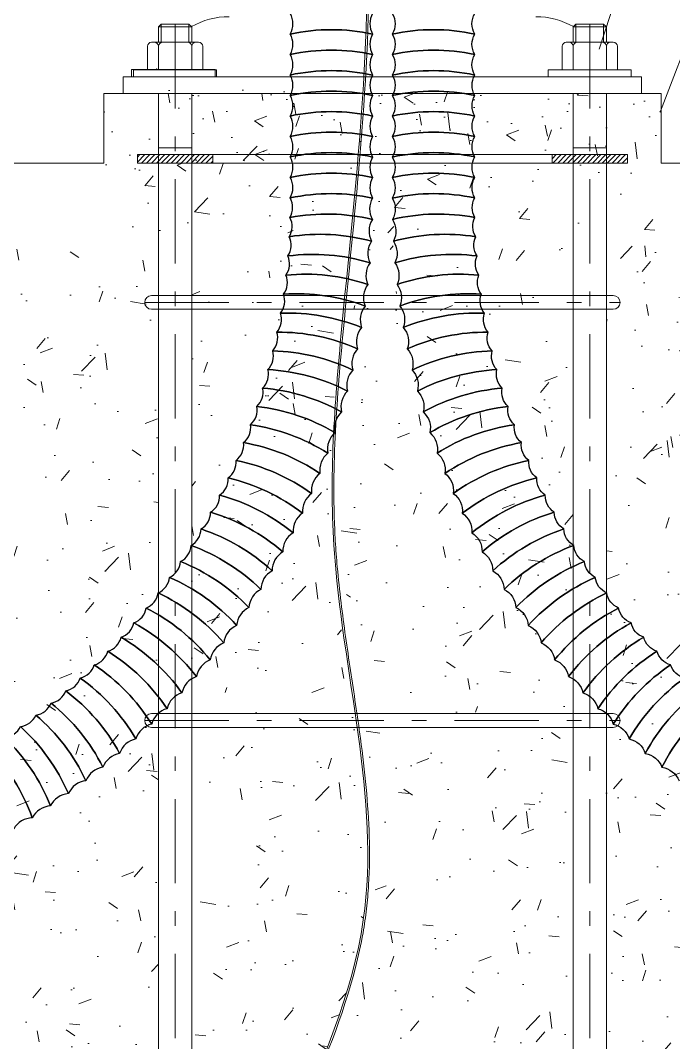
# Model space of a CAD drawing. Header units: inches. Extents: x 245672 to 1592568, y 1207716 to 2415717.
# Drawn here: x 612672.33 to 612676.8, y 1207744.6 to 1207751.59 of the extents above; entities that cross this region are included whole.
import ezdxf

# ---------------------------------------------------------------- set-up
doc = ezdxf.new("R2010")
doc.units = ezdxf.units.IN
doc.header["$MEASUREMENT"] = 0
doc.linetypes.add('DUONGTAM', pattern=[10.5, 6, -2, 0.5, -2])
doc.layers.add('A', color=7, linetype='Continuous', lineweight=18)
doc.layers.add('KHUNG 1', color=7, linetype='Continuous', lineweight=15)
doc.layers.add('Ac2d_SSO', color=102, linetype='Continuous')
pattern_1 = [(45, (8680.241775475442, 795.679136171937), (-1.412798818480635, 1.412798818480636), [])]

# ---------------------------------------------------------------- blocks, each defined once
blk = doc.blocks.new('CT MONG TRU')
at = {"lineweight": 5}
h = blk.add_hatch(dxfattribs=at)
h.set_pattern_fill('AR-CONC', color=8, scale=10.00000000000002, style=0)
h.set_pattern_definition([(49.99999999999999, (-2355.308148913085, -10572.00360766053), (71.72601826007535, -6.275213498259513), [7.500000000000018, -82.5000000000001]), (355, (-2355.308148913085, -10572.00360766053), (-13.87513336130002, 75.21921337000128), [6.000000000000026, -66.00000000000034]), (100.4513999999999, (-2349.33098089695, -10572.5265416801), (57.85093817140224, 68.94395420609537), [6.374018999999976, -70.11421119999949]), (46.18419999999999, (-2355.308148913085, -10552.00360766053), (106.7241048625644, -16.55190143290184), [11.25, -123.7500000000003]), (96.63559999999993, (-2346.414474412799, -10553.38293837011), (93.46627055487032, 97.41178709004419), [9.561028799999939, -105.1712999999996]), (351.1842000000001, (-2355.308148913085, -10552.00360766053), (93.46619451336275, 97.41186009253249), [9.000000000000002, -99.00000000000011]), (21, (-2345.308148913085, -10557.00360767543), (59.69070521184631, -40.2618890665339), [7.500000000000018, -82.5000000000001]), (326, (-2345.308148913085, -10557.00360767543), (24.33153319215819, 72.51500450468532), [6.000000000000004, -66.00000000000001]), (71.45140000000002, (-2340.33392560482, -10560.35876826942), (84.02226285814903, 32.25304967099525), [6.374019000000002, -70.11421120000004]), (37.50000000000001, (-2355.308148913085, -10572.00360766053), (1.215985531729067, 33.28938538313116), [0, -65.2, 0, -67, 0, -66.25000000000006]), (7.499999999999999, (-2355.308148913085, -10572.00360766053), (26.30695374421487, 39.44117118823608), [0, -38.20000000000005, 0, -63.70000000000015, 0, -25.25]), (327.5, (-2377.608148910105, -10572.00360766053), (53.38224361724095, -2.255487173437982), [0, -25.00000000000003, 0, -78.00000000000013, 0, -103.5000000000001]), (317.5, (-2387.608148917556, -10572.00360766053), (58.31861693423868, 10.01049823323179), [0, -32.50000000000015, 0, -51.80000000000021, 0, -73.50000000000037])])
h.paths.add_polyline_path([(-61.01894994825125, 1201.569216132164), (-147.7871481180191, 1201.569216132164), (-158.9007416442037, 1201.569216132164), (-158.9007416442037, 1161.844030722976), (-61.01894994825125, 1161.844030722976)])
h.paths.add_polyline_path([(-37.37290552258492, 1201.569216132164), (-61.01894994825125, 1201.569216132164), (-61.01894994825125, 1161.844030722976), (-37.39204464107752, 1161.844030722976)])
h.paths.add_polyline_path([(-13.72706255316734, 1201.569216132164), (-37.37290552258492, 1201.569216132164), (-37.39204464107752, 1161.844030722976), (-13.72706255316734, 1161.844030722976)])
h.paths.add_polyline_path([(21.18586402386427, 1201.569216132164), (-2.460079699754715, 1201.569216132164), (-2.460079699754715, 1161.844030722976), (21.18586402386427, 1161.844030722976)])
h.paths.add_polyline_path([(44.83180772513151, 1201.569216132164), (21.18586402386427, 1201.569216132164), (21.18586402386427, 1161.844030722976), (44.83180772513151, 1161.844030722976)])
h.paths.add_polyline_path([(158.9007416665554, 1201.569216132164), (44.83180772513151, 1201.569216132164), (44.83180772513151, 1161.844030722976), (158.9007416665554, 1161.844030722976)])
h.paths.add_polyline_path([(-2.460079699754715, 1201.569216132164), (-13.72706255316734, 1201.569216132164), (-13.72706255316734, 1161.844030722976), (-2.460079699754715, 1161.844030722976)])
h = blk.add_hatch(dxfattribs=at)
h.set_pattern_fill('AR-CONC', scale=10.13957882426721, style=0)
h.set_pattern_definition([(49.99999999999999, (-2362.425016701221, -10734.50455389917), (72.72716158988648, -6.3628021904708), [7.60468411820043, -83.65152530020454]), (355, (-2362.425016701221, -10734.50455389917), (-14.06880084141211, 76.26911430645022), [6.083747294560355, -66.92122024016396]), (100.4513999999996, (-2356.364420115948, -10735.03478693962), (58.65841476467428, 69.90626581293733), [6.462986807787674, -71.0928571163717]), (46.18419999999999, (-2362.425016701221, -10714.22539626062), (108.2137473703333, -16.78293092704094), [11.40702617730062, -125.4772879503071]), (96.63559999999993, (-2353.407205343246, -10715.62397949398), (94.77086177013945, 98.77144936122392), [9.694480515868818, -106.6392686400647]), (351.1842000000001, (-2362.425016701221, -10714.22539626062), (94.7707846672534, 98.7715233826724), [9.125620941840497, -100.3818303602454]), (21, (-2352.285437874496, -10719.29518567026), (60.52386105716126, -40.82385978040231), [7.60468411820043, -83.65152530020454]), (326, (-2352.285437874496, -10719.29518567026), (24.67114987171621, 73.52716041173494), [6.083747294560333, -66.92122024016363]), (71.45140000000002, (-2347.241784952581, -10722.69717717171), (85.19503572435016, 32.7032339462062), [6.462986807787693, -71.09285711637195]), (37.50000000000001, (-2362.425016701221, -10734.50455389917), (1.232958114813536, 33.75403471036672), [0, -66.11005393422228, 0, -67.93517812259043, 0, -67.17470971077029]), (7.499999999999999, (-2362.425016701221, -10734.50455389917), (26.67414311158183, 39.99168641845369), [0, -38.7331911087008, 0, -64.58911711058218, 0, -25.60243653127473]), (327.5, (-2385.036277480423, -10734.50455389917), (54.12734669732499, -2.286968998219807), [0, -25.34894706066807, 0, -79.08871482928431, 0, -104.9446408311658]), (317.5, (-2395.175856307149, -10734.50455389917), (59.13262133269588, 10.15022359060413), [0, -32.9536311788686, 0, -52.52301830970439, 0, -74.52590435836446])])
h.paths.add_polyline_path([(-36.11239884793758, 1203.402415111661), (-124.0916973352432, 1203.402415111661), (-135.3604130744934, 1203.402415111661), (-135.3604130744934, 1163.122750237584), (-36.11239884793758, 1163.122750237584)])
h.paths.add_polyline_path([(-12.13630571216345, 1203.402415111661), (-36.11239884793758, 1203.402415111661), (-36.11239884793758, 1163.122750237584), (-12.15571197122335, 1163.122750237584)])
h.paths.add_polyline_path([(11.8395831361413, 1203.402415111661), (-12.13630571216345, 1203.402415111661), (-12.15571197122335, 1163.122750237584), (11.8395831361413, 1163.122750237584)])
h.paths.add_polyline_path([(47.2398202419281, 1203.402415111661), (23.26382924616337, 1203.402415111661), (23.26382924616337, 1163.122750237584), (47.2398202419281, 1163.122750237584)])
h.paths.add_polyline_path([(71.215811252594, 1203.402415111661), (47.2398202419281, 1203.402415111661), (47.2398202419281, 1163.122750237584), (71.215811252594, 1163.122750237584)])
h.paths.add_polyline_path([(23.26382924616337, 1203.402415111661), (11.8395831361413, 1203.402415111661), (11.8395831361413, 1163.122750237584), (23.26382924616337, 1163.122750237584)])
h.paths.add_polyline_path([(158.9007416665554, 1163.122750237584), (158.9007416665554, 1201.569216132164), (71.215811252594, 1201.569216132164), (71.215811252594, 1163.122750237584)])
h = blk.add_hatch()
h.set_pattern_fill('ANSI31', scale=15.98399400000004, style=0)
h.set_pattern_definition(pattern_1)
h.paths.add_polyline_path([(-127.6880959644914, 1161.844030722976), (-127.6880959644914, 1166.63922894001), (-139.6760914623737, 1166.63922894001), (-139.6760914623737, 1161.844030722976)])
h.paths.add_polyline_path([(-118.2297184839845, 1161.844030722976), (-118.2297184839845, 1166.63922894001), (-127.6880959644914, 1166.63922894001), (-127.6880959644914, 1161.844030722976)])
h.paths.add_polyline_path([(-118.2297184839845, 1166.63922894001), (-118.2297184839845, 1161.844030722976), (-108.7713410258293, 1161.844030722976), (-108.7713410258293, 1166.63922894001)])
h.paths.add_polyline_path([(-108.7713410258293, 1166.63922894001), (-108.7713410258293, 1161.844030722976), (-96.78334551304579, 1161.844030722976), (-96.78334551304579, 1166.63922894001)])
h = blk.add_hatch()
h.set_pattern_fill('ANSI31', scale=15.98399400000004, style=0)
h.set_pattern_definition(pattern_1)
h.paths.add_polyline_path([(96.78334552049637, 1166.63922894001), (96.78334552049637, 1161.844030722976), (108.7713410109282, 1161.844030722976), (108.7713410109282, 1166.63922894001)])
h.paths.add_polyline_path([(108.7713410109282, 1166.63922894001), (108.7713410109282, 1161.844030722976), (118.2297184914351, 1161.844030722976), (118.2297184914351, 1166.63922894001)])
h.paths.add_polyline_path([(118.2297184914351, 1166.63922894001), (118.2297184914351, 1161.844030722976), (127.6880959719419, 1161.844030722976), (127.6880959719419, 1166.63922894001)])
h.paths.add_polyline_path([(139.6760914772749, 1161.844030722976), (139.6760914772749, 1166.63922894001), (127.6880959719419, 1166.63922894001), (127.6880959719419, 1161.844030722976)])
at = {"lineweight": 5, "ltscale": 0.15}
h = blk.add_hatch(dxfattribs=at)
h.set_pattern_fill('AR-CONC', scale=9.931296353159883, style=0)
h.set_pattern_definition([(49.99999999999999, (-2139502.385967389, -328397.1228756458), (71.23323435729661, -6.232100493056429), [7.448472264869921, -81.93319491356903]), (355, (-2139502.385967389, -328397.1228756458), (-13.77980613506858, 74.70242994290473), [5.958777811895949, -65.5465559308555]), (100.4513999999996, (-2139496.4498647, -328397.6422168911), (57.45348112885237, 68.47028409794169), [6.330227164967176, -69.632500999524]), (46.18419999999999, (-2139502.385967389, -328377.2602829486), (105.9908713415838, -16.43818383384395), [11.17270839730486, -122.8997923703537]), (96.63559999999993, (-2139493.553395674, -328378.6301371455), (92.8241231905038, 96.74253258821416), [9.495341045389571, -104.4487348147076]), (351.1842000000001, (-2139502.385967389, -328377.2602829486), (92.82404767142908, 96.74260508914873), [8.938166717843885, -98.3198338962828]), (21, (-2139492.454671048, -328382.2259311229), (59.28060829879502, -39.9852752057796), [7.448472264869921, -81.93319491356903]), (326, (-2139492.454671048, -328382.2259311229), (24.16436668580689, 72.01679997867528), [5.958777811895926, -65.54655593085522]), (71.45140000000002, (-2139487.514622465, -328385.5580405444), (83.44499927073755, 32.03145945758394), [6.330227164967176, -69.6325009995241]), (37.50000000000001, (-2139502.385967389, -328397.1228756458), (1.207631267675605, 33.06067516544243), [0, -64.75205222260261, 0, -66.5396855661714, 0, -65.79483833968442]), (7.499999999999999, (-2139502.385967389, -328397.1228756458), (26.12621537826669, 39.1701959586083), [0, -37.93755206907079, 0, -63.26235776962855, 0, -25.0765232917287]), (327.5, (-2139524.532758266, -328397.1228756458), (53.01548813593966, -2.23999115401635), [0, -24.82824088289969, 0, -77.46411155464706, 0, -102.7889172552048]), (317.5, (-2139534.464054614, -328397.1228756458), (57.91794676803322, 9.9417224597008), [0, -32.27671314776972, 0, -51.44411510936835, 0, -72.9950281957254])])
h.paths.add_polyline_path([(158.9007416665554, 1161.844030722976), (-158.9007416442037, 1161.844030722976), (-158.9007416442037, 1122.118845313787), (158.9007416665554, 1122.118845313787)])
at = {"linetype": 'Continuous', "lineweight": 5}
h = blk.add_hatch(dxfattribs=at)
h.set_pattern_fill('AR-CONC,_O', color=8, scale=0.3940990616333282, angle=-1.27e-14)
h.set_pattern_definition([(49.99999999999996, (-18305.71639937162, 1198.369925156236), (71.7988070953037, -6.281578654175084), [7.507587124114903, -82.58345836526394]), (355, (-18305.71639937162, 1198.369925156236), (-13.88916464631705, 75.29524367868106), [6.00606969929195, -66.0667666922115]), (100.4509999999996, (-18299.73318739235, 1197.846463084221), (57.90990202060843, 69.01332234631352), [6.380463807843599, -70.18510188627951]), (46.18419999999995, (-18305.71639937162, 1218.390157476068), (106.831995644051, -16.56884198716847), [11.26138068617235, -123.8751875478962]), (96.63559999999949, (-18296.81374096125, 1217.009431421757), (93.56078603092274, 97.51017940037305), [9.570695711765149, -105.2776528294171]), (351.1840000000001, (-18305.71639937162, 1218.390157476068), (93.56093237870161, 97.51000677337724), [9.009104548937886, -99.10015003831674]), (20.99999999999995, (-18295.70628318191, 1213.38509939611), (59.75128187277452, -40.3027448849019), [7.50758712411492, -82.58345836526402]), (326, (-18295.70628318191, 1213.38509939611), (24.35612137884409, 72.5883046129573), [6.006069699291921, -66.0667666922112]), (71.45139999999995, (-18290.72703858465, 1210.026547789574), (84.10723874958394, 32.28572135221892), [6.380463807843633, -70.18510188627998]), (37.49999999999998, (-18305.71639937162, 1198.369925156236), (1.217215642815892, 33.32306147627927), [0, -65.26595739897249, 0, -67.06777830876008, 0, -66.31701959634856]), (7.499999999999932, (-18305.71639937162, 1198.369925156236), (26.33356629396722, 39.48107052970838), [0, -38.23864375215866, 0, -63.76443997414945, 0, -25.27554331785356]), (327.5, (-18328.03895839304, 1198.369925156236), (53.43612632156857, -2.25769263185019), [0, -25.02529041371636, 0, -78.07890609079504, 0, -103.6047023127856]), (317.4999999999999, (-18338.0490745604, 1198.369925156236), (58.37757138474285, 10.02055625686478), [0, -32.53287753783126, 0, -51.85240173722033, 0, -73.57435381632607])])
h.paths.add_polyline_path([(-127.6880959644914, 1088.541605249047), (-131.6290865838528, 1088.541605249047, -1.000000825906526), (-131.6290865838528, 1096.423586472869), (-127.6880959644914, 1096.423586472869), (-127.6880959644914, 1114.552143320441), (-236.4594369679689, 1114.552143320441), (-236.4594369679689, 294.8260951191187), (-165.5216058790684, 294.8260951191187), (-165.5216058790684, 313.7428500801325), (-137.1464734449983, 313.7428500801325, 0.414213562373123), (-127.6880959644914, 323.2012275606394), (-127.6880959644914, 379.1632943153381), (-131.6290865838528, 379.1632943153381, -1), (-131.6290865838528, 387.0452755540609), (-127.6880959644914, 387.0452755540609), (-127.6880959644914, 615.6227313131094), (-131.6290865838528, 615.6227313131094, -1.000000825906526), (-131.6290865838528, 623.5047125220299), (-127.6880959644914, 623.5047125220299), (-127.6880959644914, 852.0821682810783), (-131.6290865838528, 852.0821682810783, -1.000000825906526), (-131.6290865838528, 859.9641495049), (-127.6880959644914, 859.9641495049)])
edge = h.paths.add_edge_path()
edge.add_spline(control_points=[(-19.4513978511095, 1096.423586472869), (-18.58307502418756, 1102.461074262857), (-17.69263436645269, 1108.504854813218), (-16.79817713797092, 1114.552143320441)], knot_values=[82.32454940907334, 82.32454940907334, 82.32454940907334, 82.32454940907334, 84.6024894954641, 84.6024894954641, 84.6024894954641, 84.6024894954641], degree=3, periodic=0)
edge.add_line((-16.79817713797092, 1114.552143320441), (-108.7713410065626, 1114.552143320441))
edge.add_line((-108.7713410258293, 1114.552143320441), (-108.7713410258293, 1096.423586485992))
edge.add_line((-108.7713410258293, 1096.423586472869), (-19.45139786071374, 1096.423586472869))
edge = h.paths.add_edge_path()
edge.add_spline(control_points=[(-11.22041890025139, 1114.552143320441), (-12.11586678028107, 1108.499692082405), (-13.00737216323614, 1102.455890744925), (-13.87682240456343, 1096.423586472869)], knot_values=[82.4235550418777, 82.4235550418777, 82.4235550418777, 82.4235550418777, 84.70391286946223, 84.70391286946223, 84.70391286946223, 84.70391286946223], degree=3, periodic=0)
edge.add_line((-13.87682240456343, 1096.423586472869), (108.7713410197177, 1096.423586472869))
edge.add_line((108.7713410109282, 1096.423586472869), (108.7713410109282, 1114.552143307318))
edge.add_line((108.7713410109282, 1114.552143320441), (-11.22041888316747, 1114.552143320441))
edge = h.paths.add_edge_path()
edge.add_line((108.7713410109282, 1088.541605249047), (-14.99977619390148, 1088.541605249047))
edge.add_spline(control_points=[(-14.99977619200945, 1088.541605249047), (-15.81044188886881, 1082.776686027646), (-16.59365708380938, 1077.023441687226), (-20.38457971066236, 1047.617850586772), (-22.6652000695467, 1024.19242221117), (-24.09604644030333, 989.1227089464664), (-24.2421116232872, 977.4449125379324), (-23.73640203475952, 954.0649757236242), (-23.06966435164213, 942.3742860406637), (-20.65091572701931, 916.4751629829407), (-18.76500111818314, 902.2395919412374), (-15.34293293952942, 878.6412988603115), (-13.91318738460541, 869.3072220236063), (-12.51208402216434, 859.9641495049)], knot_values=[52.30144931786084, 52.30144931786084, 52.30144931786084, 52.30144931786084, 54.48455246113113, 54.48455246113113, 63.487133585918, 63.487133585918, 67.98842414831144, 67.98842414831144, 72.48971471070487, 72.48971471070487, 77.9012907011634, 77.9012907011634, 81.42950585847946, 81.42950585847946, 81.42950585847946, 81.42950585847946], degree=3, periodic=0)
edge.add_line((-12.51208402216434, 859.9641495049), (108.7713410212018, 859.9641495049))
edge.add_line((108.7713410109282, 859.9641495049), (108.7713410109282, 1088.541605252113))
edge = h.paths.add_edge_path()
edge.add_line((-20.57147535681725, 1088.541605249047), (-108.7713410020224, 1088.541605249047))
edge.add_line((-108.7713410258293, 1088.541605249047), (-108.7713410258293, 859.9641495018351))
edge.add_line((-108.7713410258293, 859.9641495049), (-18.09185464426986, 859.9641495049))
edge.add_spline(control_points=[(-18.09185461699963, 859.9641495049), (-22.10236436873674, 886.6783671081066), (-33.06818334758282, 955.9727835655212), (-28.30075540393591, 1031.30072684586), (-21.617885440588, 1081.078075692058), (-20.57147535681725, 1088.541605249047)], knot_values=[52.40460813171924, 52.40460813171924, 52.40460813171924, 52.40460813171924, 62.50412394350065, 78.5139923290543, 81.33278171510537, 81.33278171510537, 81.33278171510537, 81.33278171510537], degree=3, periodic=0)
edge = h.paths.add_edge_path()
edge.add_line((-16.91723902523518, 852.0821682810783), (-108.771341000509, 852.0821682810783))
edge.add_line((-108.7713410258293, 852.0821682810783), (-108.7713410258293, 623.5047125338662))
edge.add_line((-108.7713410258293, 623.5047125220299), (-45.4668572794179, 623.5047125220299))
edge.add_spline(control_points=[(-45.46685724705458, 623.5047125220299), (-30.69409367442131, 658.0986092239618), (-1.284347325563431, 731.65340693295), (-10.73078161478043, 810.1754933595657), (-16.91723902523518, 852.0821682810783)], knot_values=[21.49467846649953, 21.49467846649953, 21.49467846649953, 21.49467846649953, 35.55567855554222, 51.4109634958385, 51.4109634958385, 51.4109634958385, 51.4109634958385], degree=3, periodic=0)
edge = h.paths.add_edge_path()
edge.add_spline(control_points=[(-11.33955681324005, 852.0821682810783), (-9.892772532999516, 842.257523342967), (-8.511119209229946, 832.4265682846308), (-4.856427319347858, 802.2898009866476), (-3.206144355237484, 782.0049985051155), (-3.666526950895786, 751.7916388958693), (-4.310090504586697, 741.7562668323517), (-6.8705083578825, 721.7955656051636), (-8.815990887582302, 711.9026013612747), (-13.99644834548235, 691.2623158544302), (-17.34461863338947, 680.5237199515104), (-26.58263345062733, 654.2757925093174), (-32.92799808084965, 638.8559413999319), (-39.4648914411664, 623.5047125220299)], knot_values=[21.78789284123105, 21.78789284123105, 21.78789284123105, 21.78789284123105, 25.49632252941146, 25.49632252941146, 33.16446823826972, 33.16446823826972, 36.99854109269885, 36.99854109269885, 40.83261394712797, 40.83261394712797, 45.08627008805878, 45.08627008805878, 51.30953023813171, 51.30953023813171, 51.30953023813171, 51.30953023813171], degree=3, periodic=0)
edge.add_line((-39.4648914411664, 623.5047125220299), (108.7713410092402, 623.5047125220299))
edge.add_line((108.7713410109282, 623.5047125220299), (108.7713410109282, 852.0821682692422))
edge.add_line((108.7713410109282, 852.0821682810783), (-11.3395568319832, 852.0821682810783))
edge = h.paths.add_edge_path()
edge.add_line((-108.7713410258293, 615.6227313131094), (-108.7713410258293, 466.6705687371867))
edge.add_line((-108.7713410258293, 466.6705687195063), (-105.5766911185928, 466.6705687195063))
edge.add_line((-105.5766911059618, 466.6705687195063), (-105.5766911059618, 469.0163106608161))
edge.add_line((-105.5766911059618, 469.0163106620312), (-91.49436981699549, 469.0163106620312))
edge.add_spline(control_points=[(-92.96552113443613, 460.7590827941895), (-92.63342399895191, 467.5505106449127), (-90.00787480920553, 521.2433184534311), (-67.71902564167976, 571.7111874222755), (-48.84544519335032, 615.6227313131094)], knot_values=[0, 0, 0, 0, 2.583731400876506, 20.42689645168787, 20.42689645168787, 20.42689645168787, 20.42689645168787], degree=3, periodic=0)
edge.add_line((-48.84544519335032, 615.6227313131094), (-108.7713410021388, 615.6227313131094))
edge = h.paths.add_edge_path()
edge.add_spline(control_points=[(-42.83707118779421, 615.6227313131094), (-47.57718347758055, 604.5836951881647), (-52.35741735994816, 593.5711167007685), (-64.62287295609713, 563.9923722296953), (-71.72790660709143, 545.4094805270433), (-79.7847475707531, 517.2642380148172), (-82.03763122856617, 507.8376436233521), (-84.56063206493855, 493.5984288454056), (-85.25897011905909, 488.8354074954987), (-86.33626540750265, 479.2696661800146), (-86.69774717092514, 474.4528198540211), (-87.1527693644166, 466.6458378732204), (-87.29718456417322, 463.7106063067913), (-87.44154081493616, 460.7590827941895)], knot_values=[0.0341787688791016, 0.0341787688791016, 0.0341787688791016, 0.0341787688791016, 4.515293789385733, 4.515293789385733, 12.05704516847842, 12.05704516847842, 15.82792085802476, 15.82792085802476, 17.71335870279793, 17.71335870279793, 19.5987965475711, 19.5987965475711, 20.72205009115662, 20.72205009115662, 20.72205009115662, 20.72205009115662], degree=3, periodic=0)
edge.add_line((-87.44154081493616, 460.7590827941895), (-83.50714366210742, 460.7590827941895))
edge.add_arc((-83.50714363902807, 456.8180921673775), 3.940990616333291, -90, 90, ccw=False)
edge.add_line((-83.50714363902807, 452.8771015703678), (-87.44813425507162, 452.8771015703678))
edge.add_line((-87.44813425838947, 452.8771015703678), (-87.44813425838947, 439.0305048995087))
edge.add_line((-87.44813425838947, 439.030504912138), (-92.96552112069912, 439.030504912138))
edge.add_line((-92.96552113443613, 439.030504912138), (-92.96552113443613, 387.0452755675906))
edge.add_line((-92.96552113443613, 387.0452755540609), (108.7713410075814, 387.0452755540609))
edge.add_line((108.7713410109282, 387.0452755540609), (108.7713410109282, 615.622731301273))
edge.add_line((108.7713410109282, 615.6227313131094), (-42.83707117618198, 615.6227313131094))
h.paths.add_polyline_path([(-92.96552113443613, 379.1632943153381), (-92.96552113443613, 294.8260951191187), (137.14647346735, 294.8260951191187, -0.4142135623730951), (108.7713410109282, 323.2012275606394), (108.7713410109282, 379.1632943153381)])
h.paths.add_polyline_path([(127.6880959719419, 323.2012275606394, 0.4142135623730397), (137.14647346735, 313.7428500801325), (165.5216059014201, 313.7428500801325), (165.5216059014201, 294.8260951191187), (236.4594369754195, 294.8260951191187), (236.4594369754195, 1114.552143320441), (127.6880959719419, 1114.552143320441)])
at = {"color": 251}
for p, q in [((220.1748117208481, 1524.880285635591), (123.628248475492, 1226.672257125378)), ((231.3199649974704, 1381.589705303311), (158.5957884341478, 1191.406622171402))]:
    blk.add_line(p, q, dxfattribs=at)
at = {"color": 7, "linetype": 'Continuous', "lineweight": 5}
for p, q in [((110.3477372601628, 1230.732546702027), (110.3477372601628, 1240.979122281075)), ((110.3477372601628, 1230.732546702027), (110.3477372601628, 1239.402726054192)), ((126.111699745059, 1230.732546702027), (126.111699745059, 1240.979122281075))]:
    blk.add_line(p, q, dxfattribs=at)
at = {"color": 7, "linetype": 'DUONGTAM', "lineweight": 5, "ltscale": 8}
for p, q in [((118.2297184914351, 1240.979122281075), (118.2297184914351, 323.2012275606394)), ((-135.5700771957636, 1082.393659904599), (135.5700772032142, 1082.393659904599)), ((-135.5700771957636, 844.0425474345684), (135.5700772032142, 844.0425474345684))]:
    blk.add_line(p, q, dxfattribs=at)
at = {"color": 7}
for p, q in [((-147.7871481180191, 1211.027593612671), (-98.91886445879936, 1211.027593612671)), ((-13.72706255316734, 1201.569216132164), (-2.460079699754715, 1201.569216132164)), ((-96.78334551304579, 1166.63922894001), (-96.78334551304579, 1161.844030722976)), ((96.78334552049637, 1166.63922894001), (96.78334552049637, 1161.844030722976))]:
    blk.add_line(p, q, dxfattribs=at)
at = {"color": 7, "linetype": 'Continuous', "ltscale": 16}
for p, q in [((-148.9694452732801, 1201.569216132164), (-131.9088918343186, 1201.569216132164)), ((-147.7871481180191, 1201.569216132164), (-130.8619958534837, 1201.569216132164)), ((147.7871481254697, 1201.569216132164), (130.8619958609343, 1201.569216132164)), ((147.7871481254697, 1201.569216132164), (130.8619958609343, 1201.569216132164)), ((148.9694452807307, 1201.569216132164), (131.9088918343186, 1201.569216132164)), ((148.9694452807307, 1201.569216132164), (131.9088918343186, 1201.569216132164))]:
    blk.add_line(p, q, dxfattribs=at)
at = {"color": 7, "linetype": 'DUONGTAM', "lineweight": 5, "ltscale": 8}
blk.add_lwpolyline([(-118.2297184839845, 1240.979122281075), (-118.2297184839845, 323.2012275606394, -0.4142135623730951), (-137.1464734449983, 304.2844725996256), (-165.5216058790684, 304.2844725996256)], format="xyb", dxfattribs=at)
at = {"color": 7, "const_width": 0.2500000000000003}
blk.add_lwpolyline([(-158.9559464305639, 1191.031915977597, 1), (-158.2059464231133, 1191.031915977597, 1)], format="xyb", close=True, dxfattribs=at)
at = {"layer": 'A', "linetype": 'Continuous', "ltscale": 16}
for p, q in [((-127.6880959644914, 1239.402726054192), (-126.1116997376084, 1240.979122281075)), ((-127.6880959644914, 1239.402726054192), (-108.7713410258293, 1239.402726054192)), ((-127.6880959644914, 1230.732546702027), (-127.6880959644914, 1239.402726054192)), ((-126.1116997376084, 1240.979122281075), (-110.3477372527122, 1240.979122281075)), ((-126.1116997376084, 1230.732546702027), (-126.1116997376084, 1240.979122281075)), ((-110.3477372527122, 1240.979122281075), (-108.7713410258293, 1239.402726054192)), ((-110.3477372527122, 1230.732546702027), (-110.3477372527122, 1240.979122281075)), ((-110.3477372527122, 1230.732546702027), (-110.3477372527122, 1239.402726054192)), ((-108.7713410258293, 1230.732546702027), (-108.7713410258293, 1239.402726054192)), ((110.3477372601628, 1240.979122281075), (108.7713410109282, 1239.402726054192)), ((127.6880959719419, 1239.402726054192), (108.7713410109282, 1239.402726054192)), ((108.7713410109282, 1230.732546702027), (108.7713410109282, 1239.402726054192)), ((126.111699745059, 1240.979122281075), (110.3477372601628, 1240.979122281075)), ((127.6880959719419, 1239.402726054192), (126.111699745059, 1240.979122281075)), ((127.6880959719419, 1230.732546702027), (127.6880959719419, 1239.402726054192)), ((-131.6290865838528, 1230.732546702027), (-104.8303503766656, 1230.732546702027)), ((131.6290865913033, 1230.732546702027), (104.8303503990173, 1230.732546702027)), ((-133.9936809688807, 1214.968584239483), (-133.9936809688807, 1228.367952346802)), ((-127.6880959644914, 1214.968584239483), (-127.6880959644914, 1228.367952346802)), ((-108.7713410258293, 1214.968584239483), (-108.7713410258293, 1228.367952346802)), ((-102.4657560139894, 1214.968584239483), (-102.4657560139894, 1228.367952346802)), ((102.4657560288906, 1214.968584239483), (102.4657560288906, 1228.367952346802)), ((108.7713410109282, 1214.968584239483), (108.7713410109282, 1228.367952346802)), ((127.6880959719419, 1214.968584239483), (127.6880959719419, 1228.367952346802)), ((133.9936809539795, 1214.968584239483), (133.9936809539795, 1228.367952346802)), ((-143.0106674730778, 1211.103260621428), (-143.0106674730778, 1215.075779169798)), ((-143.0106674730778, 1215.075779169798), (-95.34044498205185, 1215.075779169798)), ((-141.8756622001529, 1214.968584239483), (-94.58377479016781, 1214.968584239483)), ((-141.8756622001529, 1211.027593612671), (-141.8756622001529, 1214.968584239483)), ((-95.34044498205185, 1211.103260621428), (-95.34044498205185, 1215.075779169798)), ((-94.58377479016781, 1211.027593612671), (-94.58377479016781, 1214.968584239483)), ((141.8756622076035, 1214.968584239483), (94.58377479016781, 1214.968584239483)), ((94.58377479016781, 1211.027593612671), (94.58377479016781, 1214.968584239483)), ((141.8756622076035, 1211.027593612671), (141.8756622076035, 1214.968584239483)), ((147.7871481254697, 1211.027593612671), (-147.7871481180191, 1211.027593612671)), ((-147.7871481180191, 1211.027593612671), (147.7871481254697, 1211.027593612671)), ((-147.7871481180191, 1211.027593612671), (-147.7871481180191, 1201.569216132164)), ((-147.7871481180191, 1201.569216132164), (-147.7871481180191, 1211.027593612671)), ((147.7871481254697, 1211.027593612671), (147.7871481254697, 1201.569216132164)), ((147.7871481254697, 1211.027593612671), (147.7871481254697, 1201.569216132164)), ((147.7871481254697, 1201.569216132164), (147.7871481254697, 1211.027593612671)), ((-158.9007416442037, 1201.569216132164), (158.9007416665554, 1201.569216132164)), ((-158.9007416442037, 1201.569216132164), (-158.9007416442037, 1161.844030722976)), ((-148.9694452732801, 1201.569216132164), (148.9694452807307, 1201.569216132164)), ((-147.7871481180191, 1201.569216132164), (147.7871481254697, 1201.569216132164)), ((147.7871481254697, 1201.569216132164), (-147.7871481180191, 1201.569216132164)), ((-127.6880959644914, 1201.569216132164), (-127.6880959644914, 323.2012275606394)), ((-108.7713410258293, 1201.569216132164), (-108.7713410258293, 323.2012275606394)), ((108.7713410109282, 1201.569216132164), (108.7713410109282, 323.2012275606394)), ((127.6880959719419, 1201.569216132164), (127.6880959719419, 323.2012275606394)), ((158.9007416665554, 1201.569216132164), (158.9007416665554, 1161.844030722976)), ((-139.6760914623737, 1166.63922894001), (139.6760914772749, 1166.63922894001)), ((-139.6760914623737, 1166.63922894001), (-139.6760914623737, 1161.844030722976)), ((-127.6880959644914, 1170.521142274141), (-108.7713410258293, 1170.521142274141)), ((108.7713410109282, 1170.521142274141), (127.6880959719419, 1170.521142274141)), ((139.6760914772749, 1166.63922894001), (139.6760914772749, 1161.844030722976)), ((-409.0067990720272, 1161.844030722976), (-158.9007416442037, 1161.844030722976)), ((-158.9007416442037, 1161.844030722976), (-236.4594369679689, 1161.844030722976)), ((-139.6760914623737, 1161.844030722976), (139.6760914772749, 1161.844030722976)), ((158.9007416665554, 1161.844030722976), (477.4476089775562, 1161.844030722976)), ((158.9007416665554, 1161.844030722976), (236.4594369754195, 1161.844030722976)), ((-131.6290865838528, 1086.334650531411), (131.6290865913033, 1086.334650531411)), ((-131.6290865838528, 1078.452669277787), (131.6290865913033, 1078.452669277787)), ((-131.6290865838528, 847.9835380315781), (131.6290865913033, 847.9835380315781)), ((-131.6290865838528, 840.1015568077564), (131.6290865913033, 840.1015568077564))]:
    blk.add_line(p, q, dxfattribs=at)
for centre, radius, start, end in [((-87.39540789276361, 1201.569216132164), 43.69770395389776, 90, 119.5550171925366), ((87.3954079002142, 1201.569216132164), 43.69770397868787, 60.44498280746345, 90), ((-131.6290865838528, 1228.367952346802), 2.364594369799972, 90, 180), ((-130.0526903197169, 1228.367952346802), 2.364594369799972, 0, 90), ((-125.3235016018152, 1228.367952346802), 2.364594369799972, 90, 180), ((-111.1359353587031, 1228.367952346802), 2.364594369799972, 0, 90), ((-106.4067466408014, 1228.367952346802), 2.364594369799972, 90, 180), ((-104.8303503766656, 1228.367952346802), 2.364594369799972, 0, 90), ((104.8303503990173, 1228.367952346802), 2.364594369799972, 90, 180), ((106.406746648252, 1228.367952346802), 2.364594369799972, 0, 90), ((111.1359353661537, 1228.367952346802), 2.364594369799972, 90, 180), ((125.3235016018152, 1228.367952346802), 2.364594369799972, 0, 90), ((130.0526903420687, 1228.367952346802), 2.364594369799972, 90, 180), ((131.6290865913033, 1228.367952346802), 2.364594369799972, 0, 90), ((-87.39540789276361, 1201.569216132164), 43.69770395389771, 160.9887346660147, 161.9955471091149), ((-86.70179355889559, 1201.569216132164), 43.35089677966612, 160.9887346660147, 161.9955471091149), ((-131.6290865838528, 1082.393659904599), 3.940990616333291, 90, 270), ((131.6290865913033, 1082.393659904599), 3.940990616333291, 270, 90), ((-131.6290865838528, 844.0425474345684), 3.940990616333291, 90, 270), ((131.6290865913033, 844.0425474345684), 3.940990616333291, 270, 90)]:
    blk.add_arc(centre, radius, start, end, dxfattribs=at)
for points, knots in [([(-92.89373357594013, 460.6930249631405), (-92.55940429121256, 467.5386932492256), (-87.95857627689838, 561.7444535493851), (26.12082466483116, 710.1278480738401), (-36.27846490591764, 915.4372263252735), (-20.00380017608404, 1113.400891259313), (1.200371831655502, 1285.389781728387), (-35.55901235342026, 1484.969427570701), (-49.80444580316544, 1591.538402765989), (-46.77423517405987, 1673.173100218177)], [0, 0, 0, 0, 20.52784179243823, 282.4911846176419, 496.5975825414791, 623.7965805516252, 879.2475700440851, 1010.922485984664, 1227.518498180047, 1227.518498180047, 1227.518498180047, 1227.518498180047]), ([(-91.89492400735617, 460.6442450582981), (-91.66001921147108, 465.4541152119637), (-91.42539917677641, 470.2563084810972), (-90.88127306848764, 477.8066207915545), (-90.64320893585682, 480.5705841183662), (-90.05623257905245, 486.0803515315056), (-89.71082343906164, 488.8271422982216), (-88.5284923017025, 497.0447144806385), (-87.54546351730824, 502.4927028864622), (-84.08928938955069, 518.7570186555386), (-81.10898633301258, 529.4937392622232), (-68.75056514889002, 567.6853493154049), (-56.70989803224802, 594.7054632902145), (-33.54400616139174, 648.7471563071012), (-22.41806511580944, 675.7693662643433), (-13.68864424526691, 709.8727461844683), (-12.24269796907902, 716.4509441703558), (-10.27974909543991, 727.5792403966188), (-9.616949394345284, 732.1105344891548), (-8.562985129654408, 741.2042215913534), (-8.167828723788261, 745.7665788680315), (-7.335460245609283, 759.4955800026655), (-7.251325748860836, 768.7041199207306), (-8.072732143104076, 796.4621262997389), (-10.05170349031687, 815.1440277099609), (-14.28451335430145, 846.7677320986986), (-16.25555574148893, 859.6640440374613), (-20.12031370401382, 885.4581481814384), (-22.01414375007153, 898.3559010773897), (-24.41594198346138, 918.038199082017), (-25.15625710785389, 924.8365816473961), (-26.20733681321144, 936.5639824420214), (-26.57956537604332, 941.4971427470446), (-27.15489350259304, 951.3518776446581), (-27.36093470454216, 956.274433106184), (-27.76025994867086, 971.0301875174046), (-27.73474068194628, 980.8514825254679), (-26.99166194349527, 1010.287590265274), (-25.60747155547142, 1029.874653995037), (-23.04857974499464, 1059.115740567446), (-22.1268600076437, 1068.759234249592), (-20.24750505387783, 1088.061694145203), (-19.2845119908452, 1097.719340547919), (-16.41167408972979, 1126.706692099571), (-14.51795383542776, 1146.050803869963), (-9.590610705316067, 1204.102314099669), (-7.310499601066113, 1242.829011648893), (-8.073699370026588, 1294.921436801553), (-8.615005224943161, 1308.354683279991), (-10.45837021619081, 1334.034952044487), (-11.70747518539429, 1346.283343657851), (-14.71227265149355, 1370.704785242677), (-16.4657084569335, 1382.878550499678), (-20.21116442978382, 1406.988382726908), (-22.20070232450962, 1418.925613597035), (-25.67956173419952, 1439.583380281925), (-27.16564706712961, 1448.340244993567), (-31.98278018087149, 1477.42336076498), (-35.12170703709126, 1497.522934630513), (-44.18243706971407, 1566.345679372549), (-47.89702223241329, 1615.966086626053), (-45.77492336183786, 1673.136006623507)], [0, 0, 0, 0, 14.42317242486591, 14.42317242486591, 22.79899764124936, 22.79899764124936, 31.17482285763282, 31.17482285763282, 47.92647329039972, 47.92647329039972, 81.42977415593354, 81.42977415593354, 167.9552618239561, 167.9552618239561, 254.4807494919787, 254.4807494919787, 275.0421498564049, 275.0421498564049, 289.0693210791543, 289.0693210791543, 303.0964923019039, 303.0964923019039, 331.1508347474029, 331.1508347474029, 387.2595196384009, 387.2595196384009, 425.6943568954847, 425.6943568954847, 464.0693855105476, 464.0693855105476, 484.3429676351738, 484.3429676351738, 499.0924857171945, 499.0924857171945, 513.8420037992151, 513.8420037992151, 543.3410399632567, 543.3410399632567, 602.3391122913395, 602.3391122913395, 631.3508202815703, 631.3508202815703, 660.3625282718014, 660.3625282718014, 718.3859442522636, 718.3859442522636, 834.4327762131877, 834.4327762131877, 874.7942621761911, 874.7942621761911, 911.6706495097072, 911.6706495097072, 948.5470368432236, 948.5470368432236, 985.0650716159844, 985.0650716159844, 1012.176122047035, 1012.176122047035, 1075.661677741032, 1075.661677741032, 1227.518498180047, 1227.518498180047, 1227.518498180047, 1227.518498180047])]:
    blk.add_open_spline(points, degree=3, knots=knots, dxfattribs=at)
at = {"layer": 'Ac2d_SSO', "color": 30}
for points in [[(-224.6545936688781, 828.4063737392426, -0.1058387384355106), (-199.6422393620014, 788.6146392524242, 0.2661571766808163), (-210.2231504693627, 782.1820350289345, 0.105838738436881)], [(-215.4473339617252, 834.3875027000904, -0.1058387384353981), (-189.2580985575914, 795.3602820932865, 0.2661571766784172), (-199.6422393620014, 788.6146392524242, 0.1058387384355106), (-224.6545936688781, 828.4063737392426, 0.2661546291826183)], [(-215.4473339617252, 834.3875027000904, 0.2661546291815305), (-206.4227528572083, 840.6408593952656, -0.1058387384352554), (-179.0799864828587, 802.4129490852356, 0.2661571766822821), (-189.2580985575914, 795.3602820932865, 0.1058387384353981), (-215.4473339617252, 834.3875027000904, 0.2661546291815305), (-206.4227528572083, 840.6408593952656, 0.266154629181753), (-197.5888965427876, 847.1608684659004, -0.1058387384377414), (-169.1169778853655, 809.7663522213697, 0.2661571766846944), (-179.0799864828587, 802.4129490852356, 0.1058387384352554), (-206.4227528572083, 840.6408593952656, 0.266154629181753), (-197.5888965427876, 847.1608684659004, 0.2661546291811724), (-188.9536413177848, 853.9417166262865, -0.1058387384362972), (-159.3779557272792, 817.4139351397753, 0.2661571766793998), (-169.1169778853655, 809.7663522213697, 0.1058387384377414), (-197.5888965427876, 847.1608684659004, 0.2661546291811724), (-188.9536413177848, 853.9417166262865, 0.2661546291814285), (-180.5246862992644, 860.9773581773043, -0.1058387384369974), (-149.8716032803059, 825.3488793671131, 0.2661571766799962), (-159.3779557272792, 817.4139351397753, 0.1058387384362972), (-188.9536413177848, 853.9417166262865, 0.2661546291814285), (-180.5246862992644, 860.9773581773043, 0.2661546291814128), (-172.3095466718078, 868.2615201324224, -0.1058387384354466), (-140.6063963249326, 833.5641102045774, 0.2661571766801339), (-149.8716032803059, 825.3488793671131, 0.1058387384369974), (-180.5246862992644, 860.9773581773043, 0.2661546291814128), (-172.3095466718078, 868.2615201324224, 0.2661546291819128), (-164.3155469894409, 875.7877080440521, -0.1058387384371819), (-131.5905956625938, 842.0523028969765, 0.2661571766800209), (-140.6063963249326, 833.5641102045774, 0.1058387384354466), (-172.3095466718078, 868.2615201324224, 0.2661546291819128), (-164.3155469894409, 875.7877080440521, 0.2661546291837394), (-156.549814671278, 883.5492115169764, -0.1058387384353837), (-122.8322397023439, 850.8058895021677, 0.2661571766808268), (-131.5905956625938, 842.0523028969765, 0.1058387384371819), (-164.3155469894409, 875.7877080440521, 0.2661546291837394), (-156.549814671278, 883.5492115169764, 0.2661546291835648), (-149.0192736238241, 891.5391105264425, -0.1058387384354989), (-114.3391373753548, 859.8170653432608, 0.2661571766831898), (-122.8322397023439, 850.8058895021677, 0.1058387384353837), (-156.549814671278, 883.5492115169764, 0.2661546291835648), (-149.0192736238241, 891.5391105264425, 0.2661546291818458), (-141.7306379824877, 899.7502812892199, -0.1058387384357763), (-106.1188610717654, 869.0777961313725, 0.2661571766823792), (-114.3391373753548, 859.8170653432608, 0.1058387384354989), (-149.0192736238241, 891.5391105264425, 0.2661546291818458), (-141.7306379824877, 899.7502812892199, 0.2661546291819732), (-134.6904062777758, 908.1754028052092, -0.1058387384358179), (-98.17873995751143, 878.5798250585794, 0.2661571766813802), (-106.1188610717654, 869.0777961313725, 0.1058387384357763), (-141.7306379824877, 899.7502812892199, 0.2661546291819732), (-134.6904062777758, 908.1754028052092, 0.2661546291801043), (-127.9048555120826, 916.8069632351398, -0.1058387384362937), (-90.52585335075855, 888.314680159092, 0.266157176682054), (-98.17873995751143, 878.5798250585794, 0.1058387384358179), (-134.6904062777758, 908.1754028052092, 0.2661546291801043), (-127.9048555120826, 916.8069632351398, 0.2661546291829543), (-121.3800356835127, 925.6372667849064, -0.1058387384373898), (-83.16702450811863, 898.2736819386482, 0.2661571766791941), (-90.52585335075855, 888.314680159092, 0.1058387384362937), (-127.9048555120826, 916.8069632351398, 0.2661546291829543), (-121.3800356835127, 925.6372667849064, 0.2661546291785697), (-115.1217642277479, 934.6584403961897, -0.1058387384357098), (-76.10881458222866, 908.4479509145021, 0.2661571766802408), (-83.16702450811863, 898.2736819386482, 0.1058387384373898), (-121.3800356835127, 925.6372667849064, 0.2661546291785697), (-115.1217642277479, 934.6584403961897, 0.26615462918229), (-109.1356210410595, 943.862440854311, -0.1058387384372053), (-69.35751657187939, 918.8284158706665, 0.2661571766819439), (-76.10881458222866, 908.4479509145021, 0.1058387384357098), (-115.1217642277479, 934.6584403961897, 0.26615462918229), (-109.1356210410595, 943.862440854311, 0.2661546291794747), (-103.4269432500005, 953.2410619258881, -0.1058387384366884), (-62.91914993524551, 929.405821621418, 0.266157176683556), (-69.35751657187939, 918.8284158706665, 0.1058387384372053), (-109.1356210410595, 943.862440854311, 0.2661546291794747), (-103.4269432500005, 953.2410619258881, 0.266154629181277), (-98.0008207410574, 962.7859416306019, -0.1058387384361832), (-56.79945503920317, 940.170737400651, 0.2661571766816602), (-62.91914993524551, 929.405821621418, 0.1058387384366884), (-103.4269432500005, 953.2410619258881, 0.266154629181277), (-98.0008207410574, 962.7859416306019, 0.2661546291842116), (-92.86209138482809, 972.4885699301958, -0.1058387384367187), (-51.00388815999031, 951.1135652810335, 0.2661571766840854), (-56.79945503920317, 940.170737400651, 0.1058387384361832), (-98.0008207410574, 962.7859416306019, 0.2661546291842116), (-92.86209138482809, 972.4885699301958, 0.2661546291810338), (-88.01533687114716, 982.3402959257364, -0.1058387384362289), (-45.53761665523052, 962.2245487123728, 0.2661571766794031), (-51.00388815999031, 951.1135652810335, 0.1058387384367187), (-92.86209138482809, 972.4885699301958, 0.2661546291810338), (-88.01533687114716, 982.3402959257364, 0.2661546291818468), (-83.46487848460674, 992.3323359042406, -0.1058387384367722), (-40.40551414340734, 973.493781208992, 0.266157176679153), (-45.53761665523052, 962.2245487123728, 0.1058387384362289), (-88.01533687114716, 982.3402959257364, 0.2661546291818468), (-83.46487848460674, 992.3323359042406, 0.2661546291844613), (-79.21477343142033, 1002.455781087279, -0.1058387384359439), (-35.61215643584728, 984.9112152308226, 0.2661571766802387), (-40.40551414340734, 973.493781208992, 0.1058387384367722), (-83.46487848460674, 992.3323359042406, 0.2661546291844613), (-79.21477343142033, 1002.455781087279, 0.2661546291814059), (-75.26881104707718, 1012.701605379581, -0.1058387384361986), (-31.16181723028421, 996.4666710048914, 0.2661571766799261), (-35.61215643584728, 984.9112152308226, 0.1058387384359439), (-79.21477343142033, 1002.455781087279, 0.2661546291814059), (-75.26881104707718, 1012.701605379581, 0.2661546291818239), (-71.63050954788923, 1023.060673713684, -0.1058387384367583), (-27.0584643855691, 1008.149845793843, 0.2661571766797355), (-31.16181723028421, 996.4666710048914, 0.1058387384361986), (-75.26881104707718, 1012.701605379581, 0.2661546291818239), (-71.63050954788923, 1023.060673713684, 0.2661546291788234), (-68.30311281234026, 1033.523750022054, -0.1058387384363241), (-23.3057564869523, 1019.950322911143, 0.2661571766828872), (-27.0584643855691, 1008.149845793843, 0.1058387384367583), (-71.63050954788923, 1023.060673713684, 0.2661546291788234), (-68.30311281234026, 1033.523750022054, 0.2661546291801426), (-65.28958753496408, 1044.081505477428, -0.1058387384365466), (-19.90703939646482, 1031.857581168413, 0.2661571766791768), (-23.3057564869523, 1019.950322911143, 0.1058387384363241), (-68.30311281234026, 1033.523750022054, 0.2661546291801426), (-65.28958753496408, 1044.081505477428, 0.2661546291797598), (-62.59262051433325, 1054.724526837468, -0.105838738436782), (-16.86534338444471, 1043.861004143953, 0.2661571766831359), (-19.90703939646482, 1031.857581168413, 0.1058387384365466), (-65.28958753496408, 1044.081505477428, 0.2661546291797598), (-62.59262051433325, 1054.724526837468, 0.2661546291850536), (-60.21461642533541, 1065.443324863911, -0.1058387384364391), (-14.18338043242693, 1055.949889630079, 0.2661571766825878), (-16.86534338444471, 1043.861004143953, 0.105838738436782), (-62.59262051433325, 1054.724526837468, 0.2661546291850536), (-60.21461642533541, 1065.443324863911, 0.2661546291806065), (-58.15769542753696, 1076.228342756629, -0.1058387384364525), (-11.86354172229767, 1068.113459229469, 0.2661571766815618), (-14.18338043242693, 1055.949889630079, 0.1058387384364391), (-60.21461642533541, 1065.443324863911, 0.2661546291806065), (-58.15769542753696, 1076.228342756629, 0.2661546291796399), (-56.42369144409895, 1087.069964647293, -0.1058387384365909), (-9.907895661890507, 1080.340867996216, 0.2661571766829614), (-11.86354172229767, 1068.113459229469, 0.1058387384364525), (-58.15769542753696, 1076.228342756629, 0.2661546291796399), (-56.42369144409895, 1087.069964647293, 0.2661546291842625), (-55.01415055245161, 1097.958524227142, -0.1058387384362635), (-8.318185836076736, 1092.62121412158, 0.2661571766804285), (-9.907895661890507, 1080.340867996216, 0.1058387384365909), (-56.42369144409895, 1087.069964647293, 0.2661546291842625), (-55.01415055245161, 1097.958524227142, 0.2661546291802957), (-53.93032946437597, 1108.88431327045, -0.1058387384363331), (-7.095829680562019, 1104.943548411131, 0.26615717668411), (-8.318185836076736, 1092.62121412158, 0.1058387384362635), (-55.01415055245161, 1097.958524227142, 0.2661546291802957), (-53.93032946437597, 1108.88431327045, 0.2661546291793396), (-53.17319451272488, 1119.83759047091, -0.1058387384361951), (-6.241916969418526, 1117.296884417534, 0.2661571766813991), (-7.095829680562019, 1104.943548411131, 0.1058387384363331), (-53.93032946437597, 1108.88431327045, 0.2661546291793396), (-53.17319451272488, 1119.83759047091, 0.2661546291819627), (-52.74342076480389, 1130.808589935303, -0.1058387384365308), (-5.757209077477455, 1129.670207962394, 0.2661571766841561), (-6.241916969418526, 1117.296884417534, 0.1058387384361951), (-53.17319451272488, 1119.83759047091, 0.2661546291819627), (-52.74342076480389, 1130.808589935303, 0.2661546291822963), (-52.634994328022, 1141.957789972425, -0.1058387384365751), (-5.635055013000965, 1141.882250323892, 0.2661571766793784), (-5.757209077477455, 1129.670207962394, 0.1058387384365308), (-52.74342076480389, 1130.808589935303, 0.2661546291822963), (-52.634994328022, 1141.957789972425, 0.266154629180942), (-52.63230537623167, 1153.607036933303, -0.1058387384364412), (-5.632306650280952, 1153.596098646522, 0.2661571766819742), (-5.635055013000965, 1141.882250323892, 0.1058387384365751), (-52.634994328022, 1141.957789972425, 0.266154629180942), (-52.63230537623167, 1153.607036933303, 0.2661546291830698), (-52.62958672642708, 1165.288584604859, -0.1058387384365256), (-5.62958800047636, 1165.277646273375, 0.2661571766817319), (-5.632306650280952, 1153.596098646522, 0.1058387384364412), (-52.63230537623167, 1153.607036933303, 0.2661546291830698), (-52.62958672642708, 1165.288584604859, 0.2661546291787635), (-52.62686809152365, 1176.970132216811, -0.1058387384365556), (-5.626869365572929, 1176.95919393003, 0.266157176678768), (-5.62958800047636, 1165.277646273375, 0.1058387384365256), (-52.62958672642708, 1165.288584604859, 0.2661546291787635), (-52.62686809152365, 1176.970132216811, 0.2661546291814218), (-52.62414944171906, 1188.651679843664, -0.1058387384365295), (-5.624150715768337, 1188.640741556883, 0.2661571766827207), (-5.626869365572929, 1176.95919393003, 0.1058387384365556), (-52.62686809152365, 1176.970132216811, 0.2661546291814218), (-52.62414944171906, 1188.651679843664, 0.2661546291781044), (-52.62143078446388, 1200.333227500319, -0.1058387384364355), (-5.621432073414326, 1200.322289213538, 0.2661571766781088), (-5.624150715768337, 1188.640741556883, 0.1058387384365295), (-52.62414944171906, 1188.651679843664, 0.2661546291781044), (-52.62143078446388, 1200.333227500319, 0.2661546291828991), (-52.61871214956045, 1212.014775127172, -0.1058387384363751), (-5.618713431060314, 1212.00383682549, 0.2661571766819026), (-5.621432073414326, 1200.322289213538, 0.1058387384364355), (-52.62143078446388, 1200.333227500319, 0.2661546291828991), (-52.61871214956045, 1212.014775127172, 0.266154629183061), (-52.61599349975586, 1223.696322783828, -0.1058387384363598), (-5.615994788706303, 1223.685384497046, 0.2661571766817228), (-5.618713431060314, 1212.00383682549, 0.1058387384363751), (-52.61871214956045, 1212.014775127172, 0.266154629183061), (-52.61599349975586, 1223.696322783828, 0.2661546291850355), (-52.61327485740185, 1235.377870410681, -0.1058387384363726), (-5.61327613145113, 1235.366932108998, 0.2661571766804253), (-5.615994788706303, 1223.685384497046, 0.1058387384363598), (-52.61599349975586, 1223.696322783828, 0.2661546291850355), (-52.61327485740185, 1235.377870410681, 0.2661546291830608), (-52.610556229949, 1247.059418067336, -0.1058387384364807)], [(-5.61055750399828, 1247.048479735851, 0.2661571766810634), (-5.61327613145113, 1235.366932108998, 0.1058387384363726), (-52.61327485740185, 1235.377870410681, 0.2661546291830608), (-52.610556229949, 1247.059418067336, 0.2661546291787638)], [(188.9536413252354, 853.9417166262865, 0.1058387384362972), (159.3779557347298, 817.4139351397753, -0.2661571766793998), (169.1169778928161, 809.7663522213697, -0.1058387384377414)], [(180.5246863141656, 860.9773581773043, 0.1058387384369974), (149.871603295207, 825.3488793671131, -0.2661571766799962), (159.3779557347298, 817.4139351397753, -0.1058387384362972), (188.9536413252354, 853.9417166262865, -0.2661546291814285)], [(172.3095466792583, 868.2615201324224, 0.1058387384354466), (140.6063963323832, 833.5641102045774, -0.2661571766801339), (149.871603295207, 825.3488793671131, -0.1058387384369974), (180.5246863141656, 860.9773581773043, -0.2661546291814128)], [(172.3095466792583, 868.2615201324224, -0.2661546291819128), (164.3155470043421, 875.7877080440521, 0.1058387384371819), (131.5905956700444, 842.0523028969765, -0.2661571766800209), (140.6063963323832, 833.5641102045774, -0.1058387384354466), (172.3095466792583, 868.2615201324224, -0.2661546291819128), (164.3155470043421, 875.7877080440521, -0.2661546291837394), (156.5498147085309, 883.5492115169764, 0.1058387384353837), (122.8322397172451, 850.8058895021677, -0.2661571766808268), (131.5905956700444, 842.0523028969765, -0.1058387384371819), (164.3155470043421, 875.7877080440521, -0.2661546291837394), (156.5498147085309, 883.5492115169764, -0.2661546291835648), (149.0192736387253, 891.5391105264425, 0.1058387384354989), (114.3391373902559, 859.8170653432608, -0.2661571766831898), (122.8322397172451, 850.8058895021677, -0.1058387384353837), (156.5498147085309, 883.5492115169764, -0.2661546291835648), (149.0192736387253, 891.5391105264425, -0.2661546291818458), (141.7306380048394, 899.7502812892199, 0.1058387384357763), (106.1188610941172, 869.0777961313725, -0.2661571766823792), (114.3391373902559, 859.8170653432608, -0.1058387384354989), (149.0192736387253, 891.5391105264425, -0.2661546291818458), (141.7306380048394, 899.7502812892199, -0.2661546291819732), (134.6904062926769, 908.1754028052092, 0.1058387384358179), (98.178739964962, 878.5798250585794, -0.2661571766813802), (106.1188610941172, 869.0777961313725, -0.1058387384357763), (141.7306380048394, 899.7502812892199, -0.2661546291819732), (134.6904062926769, 908.1754028052092, -0.2661546291801043), (127.9048555195332, 916.8069632351398, 0.1058387384362937), (90.52585333585739, 888.314680159092, -0.266157176682054), (98.178739964962, 878.5798250585794, -0.1058387384358179), (134.6904062926769, 908.1754028052092, -0.2661546291801043), (127.9048555195332, 916.8069632351398, -0.2661546291829543), (121.3800356909633, 925.6372667849064, 0.1058387384373898), (83.16702453047037, 898.2736819386482, -0.2661571766791941), (90.52585333585739, 888.314680159092, -0.1058387384362937), (127.9048555195332, 916.8069632351398, -0.2661546291829543), (121.3800356909633, 925.6372667849064, -0.2661546291785697), (115.1217642351985, 934.6584403961897, 0.1058387384357098), (76.10881458967924, 908.4479509145021, -0.2661571766802408), (83.16702453047037, 898.2736819386482, -0.1058387384373898), (121.3800356909633, 925.6372667849064, -0.2661546291785697), (115.1217642351985, 934.6584403961897, -0.26615462918229), (109.1356210485101, 943.862440854311, 0.1058387384372053), (69.35751658678055, 918.8284158706665, -0.2661571766819439), (76.10881458967924, 908.4479509145021, -0.1058387384357098), (115.1217642351985, 934.6584403961897, -0.26615462918229), (109.1356210485101, 943.862440854311, -0.2661546291794747), (103.4269432574511, 953.2410619258881, 0.1058387384366884), (62.91914994269609, 929.405821621418, -0.266157176683556), (69.35751658678055, 918.8284158706665, -0.1058387384372053), (109.1356210485101, 943.862440854311, -0.2661546291794747), (103.4269432574511, 953.2410619258881, -0.266154629181277), (98.00082075595856, 962.7859416306019, 0.1058387384361832), (56.79945504665375, 940.170737400651, -0.2661571766816602), (62.91914994269609, 929.405821621418, -0.1058387384366884), (103.4269432574511, 953.2410619258881, -0.266154629181277), (98.00082075595856, 962.7859416306019, -0.2661546291842116), (92.86209139227867, 972.4885699301958, 0.1058387384367187), (51.00388816744089, 951.1135652810335, -0.2661571766840854), (56.79945504665375, 940.170737400651, -0.1058387384361832), (98.00082075595856, 962.7859416306019, -0.2661546291842116), (92.86209139227867, 972.4885699301958, -0.2661546291810338), (88.01533687859774, 982.3402959257364, 0.1058387384362289), (45.53761667013168, 962.2245487123728, -0.2661571766794031), (51.00388816744089, 951.1135652810335, -0.1058387384367187), (92.86209139227867, 972.4885699301958, -0.2661546291810338), (88.01533687859774, 982.3402959257364, -0.2661546291818468), (83.46487849205732, 992.3323359042406, 0.1058387384367722), (40.40551415085793, 973.493781208992, -0.266157176679153), (45.53761667013168, 962.2245487123728, -0.1058387384362289), (88.01533687859774, 982.3402959257364, -0.2661546291818468), (83.46487849205732, 992.3323359042406, -0.2661546291844613), (79.21477344632149, 1002.455781087279, 0.1058387384359439), (35.61215643584728, 984.9112152308226, -0.2661571766802387), (40.40551415085793, 973.493781208992, -0.1058387384367722), (83.46487849205732, 992.3323359042406, -0.2661546291844613), (79.21477344632149, 1002.455781087279, -0.2661546291814059), (75.26881106197834, 1012.701605379581, 0.1058387384361986), (31.16181721538305, 996.4666710048914, -0.2661571766799261), (35.61215643584728, 984.9112152308226, -0.1058387384359439), (79.21477344632149, 1002.455781087279, -0.2661546291814059), (75.26881106197834, 1012.701605379581, -0.2661546291818239), (71.63050957024097, 1023.060673713684, 0.1058387384367583), (27.05846440047026, 1008.149845793843, -0.2661571766797355), (31.16181721538305, 996.4666710048914, -0.1058387384361986), (75.26881106197834, 1012.701605379581, -0.2661546291818239), (71.63050957024097, 1023.060673713684, -0.2661546291788234), (68.30311282724142, 1033.523750022054, 0.1058387384363241), (23.30575650930405, 1019.950322911143, -0.2661571766828872), (27.05846440047026, 1008.149845793843, -0.1058387384367583), (71.63050957024097, 1023.060673713684, -0.2661546291788234), (68.30311282724142, 1033.523750022054, -0.2661546291801426), (65.28958754241467, 1044.081505477428, 0.1058387384365466), (19.90703940391541, 1031.857581168413, -0.2661571766791768), (23.30575650930405, 1019.950322911143, -0.1058387384363241), (68.30311282724142, 1033.523750022054, -0.2661546291801426), (65.28958754241467, 1044.081505477428, -0.2661546291797598), (62.59262052178383, 1054.724526837468, 0.105838738436782), (16.86534339189529, 1043.861004143953, -0.2661571766831359), (19.90703940391541, 1031.857581168413, -0.1058387384365466), (65.28958754241467, 1044.081505477428, -0.2661546291797598), (62.59262052178383, 1054.724526837468, -0.2661546291850536), (60.21461642533541, 1065.443324863911, 0.1058387384364391), (14.18338043242693, 1055.949889630079, -0.2661571766825878), (16.86534339189529, 1043.861004143953, -0.105838738436782), (62.59262052178383, 1054.724526837468, -0.2661546291850536), (60.21461642533541, 1065.443324863911, -0.2661546291806065), (58.15769543498755, 1076.228342756629, 0.1058387384364525), (11.86354172974825, 1068.113459229469, -0.2661571766815618), (14.18338043242693, 1055.949889630079, -0.1058387384364391), (60.21461642533541, 1065.443324863911, -0.2661546291806065), (58.15769543498755, 1076.228342756629, -0.2661546291796399), (56.42369145154953, 1087.069964647293, 0.1058387384365909), (9.907895646989346, 1080.340867996216, -0.2661571766829614), (11.86354172974825, 1068.113459229469, -0.1058387384364525), (58.15769543498755, 1076.228342756629, -0.2661546291796399), (56.42369145154953, 1087.069964647293, -0.2661546291842625), (55.01415056735277, 1097.958524227142, 0.1058387384362635), (8.318185850977898, 1092.62121412158, -0.2661571766804285), (9.907895646989346, 1080.340867996216, -0.1058387384365909), (56.42369145154953, 1087.069964647293, -0.2661546291842625), (55.01415056735277, 1097.958524227142, -0.2661546291802957), (53.93032947927713, 1108.88431327045, 0.1058387384363331), (7.0958296880126, 1104.943548411131, -0.26615717668411), (8.318185850977898, 1092.62121412158, -0.1058387384362635), (55.01415056735277, 1097.958524227142, -0.2661546291802957), (53.93032947927713, 1108.88431327045, -0.2661546291793396), (53.17319453507662, 1119.83759047091, 0.1058387384361951), (6.241916976869106, 1117.296884417534, -0.2661571766813991), (7.0958296880126, 1104.943548411131, -0.1058387384363331), (53.93032947927713, 1108.88431327045, -0.2661546291793396), (53.17319453507662, 1119.83759047091, -0.2661546291819627), (52.74342077225447, 1130.808589935303, 0.1058387384365308), (5.757209092378616, 1129.670207962394, -0.2661571766841561), (6.241916976869106, 1117.296884417534, -0.1058387384361951), (53.17319453507662, 1119.83759047091, -0.2661546291819627), (52.74342077225447, 1130.808589935303, -0.2661546291822963), (52.63499433547258, 1141.957789972425, 0.1058387384365751), (5.635055027902126, 1141.882250323892, -0.2661571766793784), (5.757209092378616, 1129.670207962394, -0.1058387384365308), (52.74342077225447, 1130.808589935303, -0.2661546291822963), (52.63499433547258, 1141.957789972425, -0.266154629180942), (52.63230539113283, 1153.607036933303, 0.1058387384364412), (5.632306665182114, 1153.596098646522, -0.2661571766819742), (5.635055027902126, 1141.882250323892, -0.1058387384365751), (52.63499433547258, 1141.957789972425, -0.266154629180942), (52.63230539113283, 1153.607036933303, -0.2661546291830698), (52.62958673387766, 1165.288584604859, 0.1058387384365256), (5.629588007926941, 1165.277646273375, -0.2661571766817319), (5.632306665182114, 1153.596098646522, -0.1058387384364412), (52.63230539113283, 1153.607036933303, -0.2661546291830698), (52.62958673387766, 1165.288584604859, -0.2661546291787635), (52.62686807662249, 1176.970132216811, 0.1058387384365556), (5.626869380474091, 1176.95919393003, -0.266157176678768), (5.629588007926941, 1165.277646273375, -0.1058387384365256), (52.62958673387766, 1165.288584604859, -0.2661546291787635), (52.62686807662249, 1176.970132216811, -0.2661546291814218), (52.62414944916964, 1188.651679843664, 0.1058387384365295), (5.624150738120079, 1188.640741556883, -0.2661571766827207), (5.626869380474091, 1176.95919393003, -0.1058387384365556), (52.62686807662249, 1176.970132216811, -0.2661546291814218), (52.62414944916964, 1188.651679843664, -0.2661546291781044), (52.62143080681562, 1200.333227500319, 0.1058387384364355), (5.621432080864906, 1200.322289213538, -0.2661571766781088), (5.624150738120079, 1188.640741556883, -0.1058387384365295), (52.62414944916964, 1188.651679843664, -0.2661546291781044), (52.62143080681562, 1200.333227500319, -0.2661546291828991), (52.61871217936277, 1212.014775127172, 0.1058387384363751), (5.618713453412056, 1212.00383682549, -0.2661571766819026), (5.621432080864906, 1200.322289213538, -0.1058387384364355), (52.62143080681562, 1200.333227500319, -0.2661546291828991), (52.61871217936277, 1212.014775127172, -0.266154629183061), (52.6159935221076, 1223.696322783828, 0.1058387384363598), (5.615994796156883, 1223.685384497046, -0.2661571766817228), (5.618713453412056, 1212.00383682549, -0.1058387384363751), (52.61871217936277, 1212.014775127172, -0.266154629183061), (52.6159935221076, 1223.696322783828, -0.2661546291850355), (52.61327487230301, 1235.377870410681, 0.1058387384363726), (5.613276146352291, 1235.366932108998, -0.2661571766804253), (5.615994796156883, 1223.685384497046, -0.1058387384363598), (52.6159935221076, 1223.696322783828, -0.2661546291850355), (52.61327487230301, 1235.377870410681, -0.2661546291830608), (52.61055623739958, 1247.059418067336, 0.1058387384364807)], [(5.61055751144886, 1247.048479735851, -0.2661571766810634), (5.613276146352291, 1235.366932108998, -0.1058387384363726), (52.61327487230301, 1235.377870410681, -0.2661546291830608), (52.61055623739958, 1247.059418067336, -0.2661546291787638)]]:
    blk.add_lwpolyline(points, format="xyb", dxfattribs=at)

msp = doc.modelspace()

# ---------------------------------------------------------------- block references
at = {"layer": 'KHUNG 1', "color": 200, "xscale": 0.01199999998882411, "yscale": 0.01199999998882411, "zscale": 0.01199999998882411}
msp.add_blockref('CT MONG TRU', (612674.8042461295, 1207736.673078048), dxfattribs=at)

doc.saveas('drawing.dxf')
